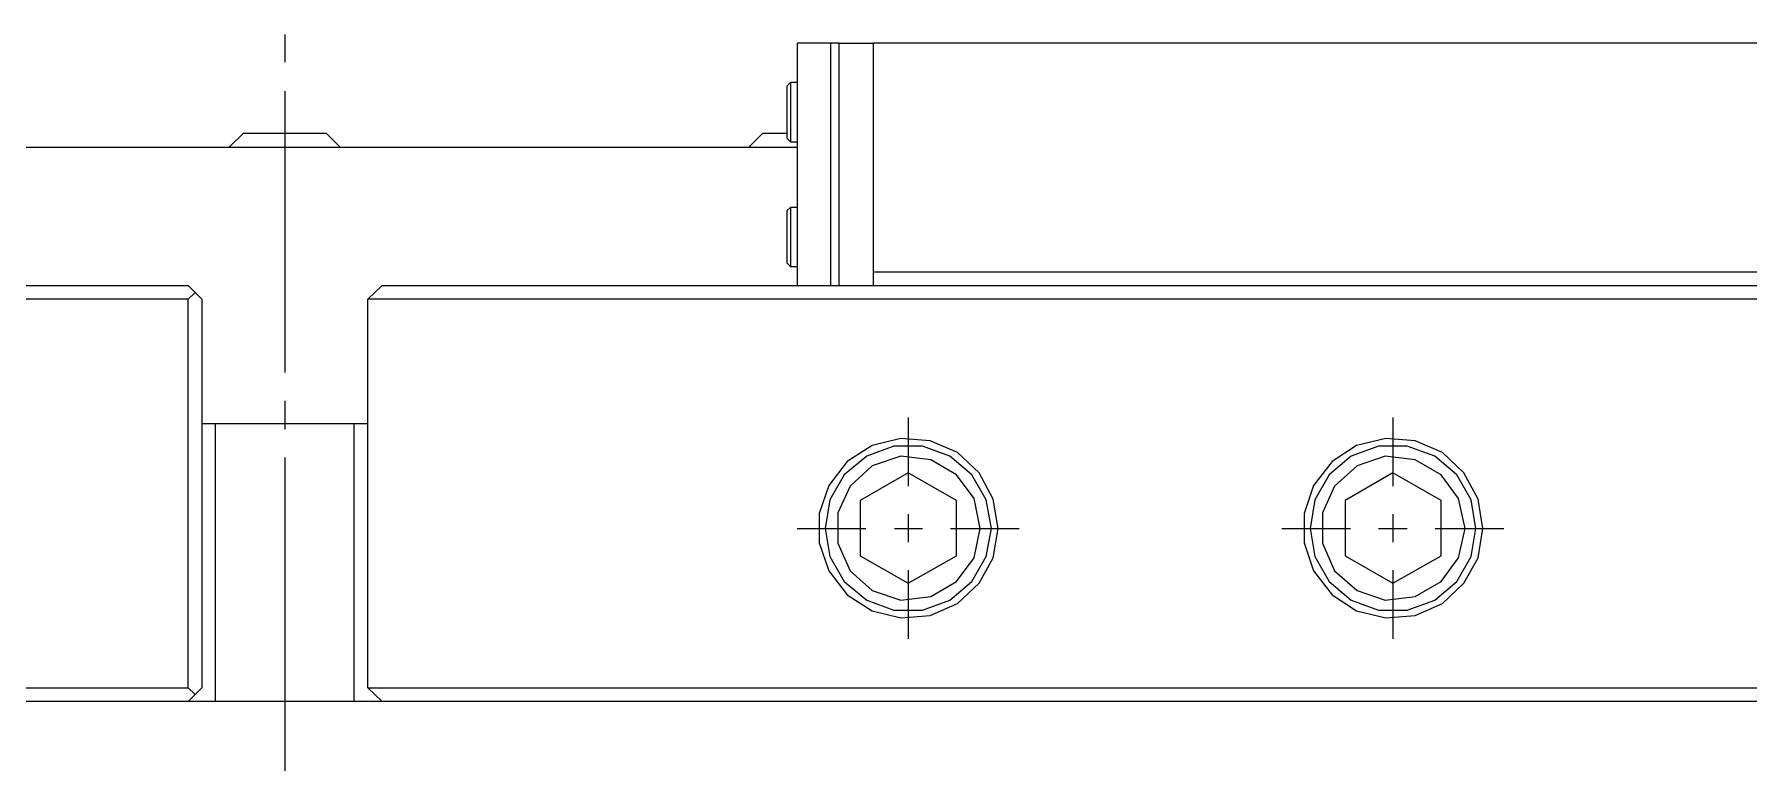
# Model space of a CAD drawing. Header units: millimetres. Extents: x -211 to 45495, y 24 to 52952.
# Drawn here: x 23248.2 to 23495.8, y 28082 to 28188.3 of the extents above; entities that cross this region are included whole.
import ezdxf

# ---------------------------------------------------------------- set-up
doc = ezdxf.new("R2010")
doc.units = ezdxf.units.MM
doc.layers.add('Layer2', color=7, linetype='Continuous')

# ---------------------------------------------------------------- blocks, each defined once
blk = doc.blocks.new('BLKF1177')
at = {"layer": 'Layer2', "color": 7, "linetype": 'Continuous', "lineweight": 25}
for p, q in [((23373.35, 28127.41), (23369.21, 28126.03)), ((23377.65, 28126.89), (23373.35, 28127.41)), ((23369.21, 28126.03), (23366.03, 28123.11)), ((23381.36, 28124.74), (23377.65, 28126.89)), ((23366.03, 28123.11), (23364.22, 28119.23)), ((23383.94, 28121.3), (23381.36, 28124.74)), ((23384.8, 28116.99), (23383.94, 28121.3)), ((23364.22, 28119.23), (23364.22, 28114.84)), ((23364.22, 28114.84), (23366.03, 28110.88)), ((23381.36, 28109.33), (23383.94, 28112.77)), ((23366.03, 28110.88), (23369.21, 28108.04)), ((23369.21, 28108.04), (23373.35, 28106.66)), ((23377.65, 28107.17), (23381.36, 28109.33)), ((23373.35, 28106.66), (23377.65, 28107.17))]:
    blk.add_line(p, q, dxfattribs=at)
blk = doc.blocks.new('BLKF1178')
at = {"layer": 'Layer2', "color": 7, "linetype": 'Continuous', "lineweight": 25}
for p, q in [((23368.44, 28127.41), (23365.17, 28124.74)), ((23372.31, 28128.88), (23368.44, 28127.41)), ((23376.45, 28128.88), (23372.31, 28128.88)), ((23380.41, 28127.41), (23376.45, 28128.88)), ((23383.59, 28124.74), (23380.41, 28127.41)), ((23365.17, 28124.74), (23363.1, 28121.12)), ((23385.66, 28121.12), (23383.59, 28124.74)), ((23363.1, 28121.12), (23362.41, 28116.99)), ((23386.44, 28116.99), (23385.66, 28121.12)), ((23362.41, 28116.99), (23363.1, 28112.94)), ((23363.1, 28112.94), (23365.17, 28109.33)), ((23383.59, 28109.33), (23385.66, 28112.94)), ((23365.17, 28109.33), (23368.44, 28106.66)), ((23380.41, 28106.66), (23383.59, 28109.33)), ((23368.44, 28106.66), (23372.31, 28105.19)), ((23372.31, 28105.19), (23376.45, 28105.19)), ((23376.45, 28105.19), (23380.41, 28106.66))]:
    blk.add_line(p, q, dxfattribs=at)
blk = doc.blocks.new('BLKF1185')
at = {"layer": 'Layer2', "color": 7, "linetype": 'Continuous', "lineweight": 25}
for p, q in [((23443.27, 28127.41), (23439.22, 28126.03)), ((23447.58, 28126.89), (23443.27, 28127.41)), ((23439.22, 28126.03), (23435.95, 28123.11)), ((23451.37, 28124.74), (23447.58, 28126.89)), ((23435.95, 28123.11), (23434.23, 28119.23)), ((23453.86, 28121.3), (23451.37, 28124.74)), ((23454.81, 28116.99), (23453.86, 28121.3)), ((23434.23, 28119.23), (23434.23, 28114.84)), ((23434.23, 28114.84), (23435.95, 28110.88)), ((23451.37, 28109.33), (23453.86, 28112.77)), ((23435.95, 28110.88), (23439.22, 28108.04)), ((23439.22, 28108.04), (23443.27, 28106.66)), ((23447.58, 28107.17), (23451.37, 28109.33)), ((23443.27, 28106.66), (23447.58, 28107.17))]:
    blk.add_line(p, q, dxfattribs=at)
blk = doc.blocks.new('BLKF1186')
at = {"layer": 'Layer2', "color": 7, "linetype": 'Continuous', "lineweight": 25}
for p, q in [((23438.36, 28127.41), (23435.18, 28124.74)), ((23442.32, 28128.88), (23438.36, 28127.41)), ((23446.46, 28128.88), (23442.32, 28128.88)), ((23450.42, 28127.41), (23446.46, 28128.88)), ((23453.61, 28124.74), (23450.42, 28127.41)), ((23435.18, 28124.74), (23433.11, 28121.12)), ((23455.67, 28121.12), (23453.61, 28124.74)), ((23433.11, 28121.12), (23432.42, 28116.99)), ((23456.36, 28116.99), (23455.67, 28121.12)), ((23432.42, 28116.99), (23433.11, 28112.94)), ((23433.11, 28112.94), (23435.18, 28109.33)), ((23453.61, 28109.33), (23455.67, 28112.94)), ((23435.18, 28109.33), (23438.36, 28106.66)), ((23450.42, 28106.66), (23453.61, 28109.33)), ((23438.36, 28106.66), (23442.32, 28105.19)), ((23442.32, 28105.19), (23446.46, 28105.19)), ((23446.46, 28105.19), (23450.42, 28106.66))]:
    blk.add_line(p, q, dxfattribs=at)
blk = doc.blocks.new('BLKF1451')
at = {"layer": 'Layer2', "color": 7, "linetype": 'Continuous', "lineweight": 25}
for p, q in [((23373.35, 28129.99), (23369.21, 28128.96)), ((23377.57, 28129.65), (23373.35, 28129.99)), ((23369.21, 28128.96), (23365.6, 28126.64)), ((23381.53, 28127.93), (23377.57, 28129.65)), ((23384.63, 28125), (23381.53, 28127.93)), ((23365.6, 28126.64), (23362.93, 28123.19)), ((23386.69, 28121.21), (23384.63, 28125)), ((23362.93, 28123.19), (23361.55, 28119.14)), ((23387.38, 28116.99), (23386.69, 28121.21)), ((23361.55, 28119.14), (23361.55, 28114.92)), ((23361.55, 28114.92), (23362.93, 28110.88)), ((23384.63, 28109.07), (23386.69, 28112.77)), ((23362.93, 28110.88), (23365.6, 28107.43)), ((23381.53, 28106.14), (23384.63, 28109.07)), ((23365.6, 28107.43), (23369.21, 28105.11)), ((23377.57, 28104.42), (23381.53, 28106.14)), ((23369.21, 28105.11), (23373.35, 28104.07)), ((23373.35, 28104.07), (23377.57, 28104.42))]:
    blk.add_line(p, q, dxfattribs=at)
blk = doc.blocks.new('BLKF1452')
at = {"layer": 'Layer2', "color": 7, "linetype": 'Continuous', "lineweight": 25}
for p, q in [((23443.36, 28129.99), (23439.14, 28128.96)), ((23447.58, 28129.65), (23443.36, 28129.99)), ((23439.14, 28128.96), (23435.61, 28126.64)), ((23451.54, 28127.93), (23447.58, 28129.65)), ((23454.64, 28125), (23451.54, 28127.93)), ((23435.61, 28126.64), (23432.94, 28123.19)), ((23456.71, 28121.21), (23454.64, 28125)), ((23432.94, 28123.19), (23431.56, 28119.14)), ((23457.39, 28116.99), (23456.71, 28121.21)), ((23431.56, 28119.14), (23431.56, 28114.92)), ((23431.56, 28114.92), (23432.94, 28110.88)), ((23454.64, 28109.07), (23456.71, 28112.77)), ((23432.94, 28110.88), (23435.61, 28107.43)), ((23451.54, 28106.14), (23454.64, 28109.07)), ((23435.61, 28107.43), (23439.14, 28105.11)), ((23447.58, 28104.42), (23451.54, 28106.14)), ((23439.14, 28105.11), (23443.36, 28104.07)), ((23443.36, 28104.07), (23447.58, 28104.42))]:
    blk.add_line(p, q, dxfattribs=at)
blk = doc.blocks.new('BLKF800')
at = {"layer": 'Layer2', "color": 7, "linetype": 'Continuous', "lineweight": 25}
for p, q in [((23284.39, 28188.29), (23284.39, 28184.25)), ((23358.36, 28187), (23358.36, 28152.04)), ((23364.39, 28187), (23358.36, 28187)), ((23363.19, 28187), (23363.19, 28152.04)), ((23364.39, 28187), (23364.39, 28152.04)), ((23364.39, 28187), (23369.39, 28187)), ((23508.63, 28187), (23369.39, 28187)), ((23369.39, 28152.04), (23369.39, 28187)), ((23284.39, 28180.11), (23284.39, 28139.47)), ((23357.42, 28181.32), (23356.9, 28180.8)), ((23356.9, 28180.8), (23356.9, 28173.31)), ((23357.42, 28181.32), (23357.42, 28172.79)), ((23358.36, 28181.32), (23357.42, 28181.32)), ((23210.42, 28172.02), (23358.36, 28172.02)), ((23278.36, 28174), (23276.38, 28172.02)), ((23290.42, 28174), (23278.36, 28174)), ((23292.4, 28172.02), (23290.42, 28174)), ((23353.37, 28174), (23351.39, 28172.02)), ((23356.9, 28174), (23353.37, 28174)), ((23356.9, 28173.31), (23357.42, 28172.79)), ((23357.42, 28172.79), (23358.36, 28172.79)), ((23357.42, 28163.32), (23356.9, 28162.8)), ((23356.9, 28162.8), (23356.9, 28155.31)), ((23357.42, 28163.32), (23357.42, 28154.8)), ((23358.36, 28163.32), (23357.42, 28163.32)), ((23356.9, 28155.31), (23357.42, 28154.8)), ((23357.42, 28154.8), (23358.36, 28154.8)), ((23369.39, 28154.02), (23588.37, 28154.02)), ((23270.44, 28150.06), (22976.45, 28150.06)), ((22978.43, 28152.04), (23270.44, 28152.04)), ((23270.44, 28152.04), (23272.42, 28150.06)), ((23270.44, 28150.06), (23271.39, 28151.01)), ((23270.44, 28094), (23270.44, 28150.06)), ((23272.42, 28150.06), (23272.42, 28094)), ((23298.43, 28152.04), (23296.36, 28150.06)), ((23592.42, 28150.06), (23296.36, 28150.06)), ((23296.36, 28094), (23296.36, 28150.06)), ((23298.43, 28152.04), (23590.35, 28152.04)), ((23284.39, 28135.42), (23284.39, 28131.29)), ((23374.38, 28133.01), (23374.38, 28123.11)), ((23444.39, 28133.01), (23444.39, 28123.11)), ((23296.36, 28132.06), (23272.42, 28132.06)), ((23274.4, 28092.02), (23274.4, 28132.06)), ((23294.38, 28132.06), (23294.38, 28092.02)), ((23284.39, 28127.24), (23284.39, 28082.03)), ((23374.38, 28125), (23367.49, 28121.04)), ((23381.36, 28121.04), (23374.38, 28125)), ((23444.39, 28125), (23437.5, 28121.04)), ((23451.37, 28121.04), (23444.39, 28125)), ((23367.49, 28121.04), (23367.49, 28113.03)), ((23381.36, 28113.03), (23381.36, 28121.04)), ((23437.5, 28121.04), (23437.5, 28113.03)), ((23451.37, 28113.03), (23451.37, 28121.04)), ((23374.38, 28119.06), (23374.38, 28115.01)), ((23444.39, 28119.06), (23444.39, 28115.01)), ((23358.36, 28116.99), (23368.27, 28116.99)), ((23372.4, 28116.99), (23376.45, 28116.99)), ((23380.49, 28116.99), (23390.4, 28116.99)), ((23383.94, 28112.77), (23384.8, 28116.99)), ((23385.66, 28112.94), (23386.44, 28116.99)), ((23386.69, 28112.77), (23387.38, 28116.99)), ((23428.37, 28116.99), (23438.28, 28116.99)), ((23442.32, 28116.99), (23446.46, 28116.99)), ((23450.51, 28116.99), (23460.41, 28116.99)), ((23453.86, 28112.77), (23454.81, 28116.99)), ((23455.67, 28112.94), (23456.36, 28116.99)), ((23456.71, 28112.77), (23457.39, 28116.99)), ((23367.49, 28113.03), (23374.38, 28109.07)), ((23374.38, 28109.07), (23381.36, 28113.03)), ((23437.5, 28113.03), (23444.39, 28109.07)), ((23444.39, 28109.07), (23451.37, 28113.03)), ((23374.38, 28110.96), (23374.38, 28101.06)), ((23444.39, 28110.96), (23444.39, 28101.06)), ((22881.38, 28094), (23270.44, 28094)), ((23271.39, 28093.05), (23270.44, 28094)), ((23272.42, 28094), (23270.44, 28092.02)), ((23296.36, 28094), (23687.41, 28094)), ((23296.36, 28094), (23298.43, 28092.02)), ((23270.44, 28092.02), (22881.38, 28092.02)), ((23298.43, 28092.02), (23270.44, 28092.02)), ((23687.41, 28092.02), (23298.43, 28092.02))]:
    blk.add_line(p, q, dxfattribs=at)
for name in ['BLKF1451', 'BLKF1452', 'BLKF1178', 'BLKF1177', 'BLKF1186', 'BLKF1185']:
    blk.add_blockref(name, (0, 0), dxfattribs=at)

msp = doc.modelspace()

# ---------------------------------------------------------------- block references
at = {"layer": 'Layer2', "color": 7, "linetype": 'Continuous', "lineweight": 25}
msp.add_blockref('BLKF800', (0, 0), dxfattribs=at)

doc.saveas('drawing.dxf')
